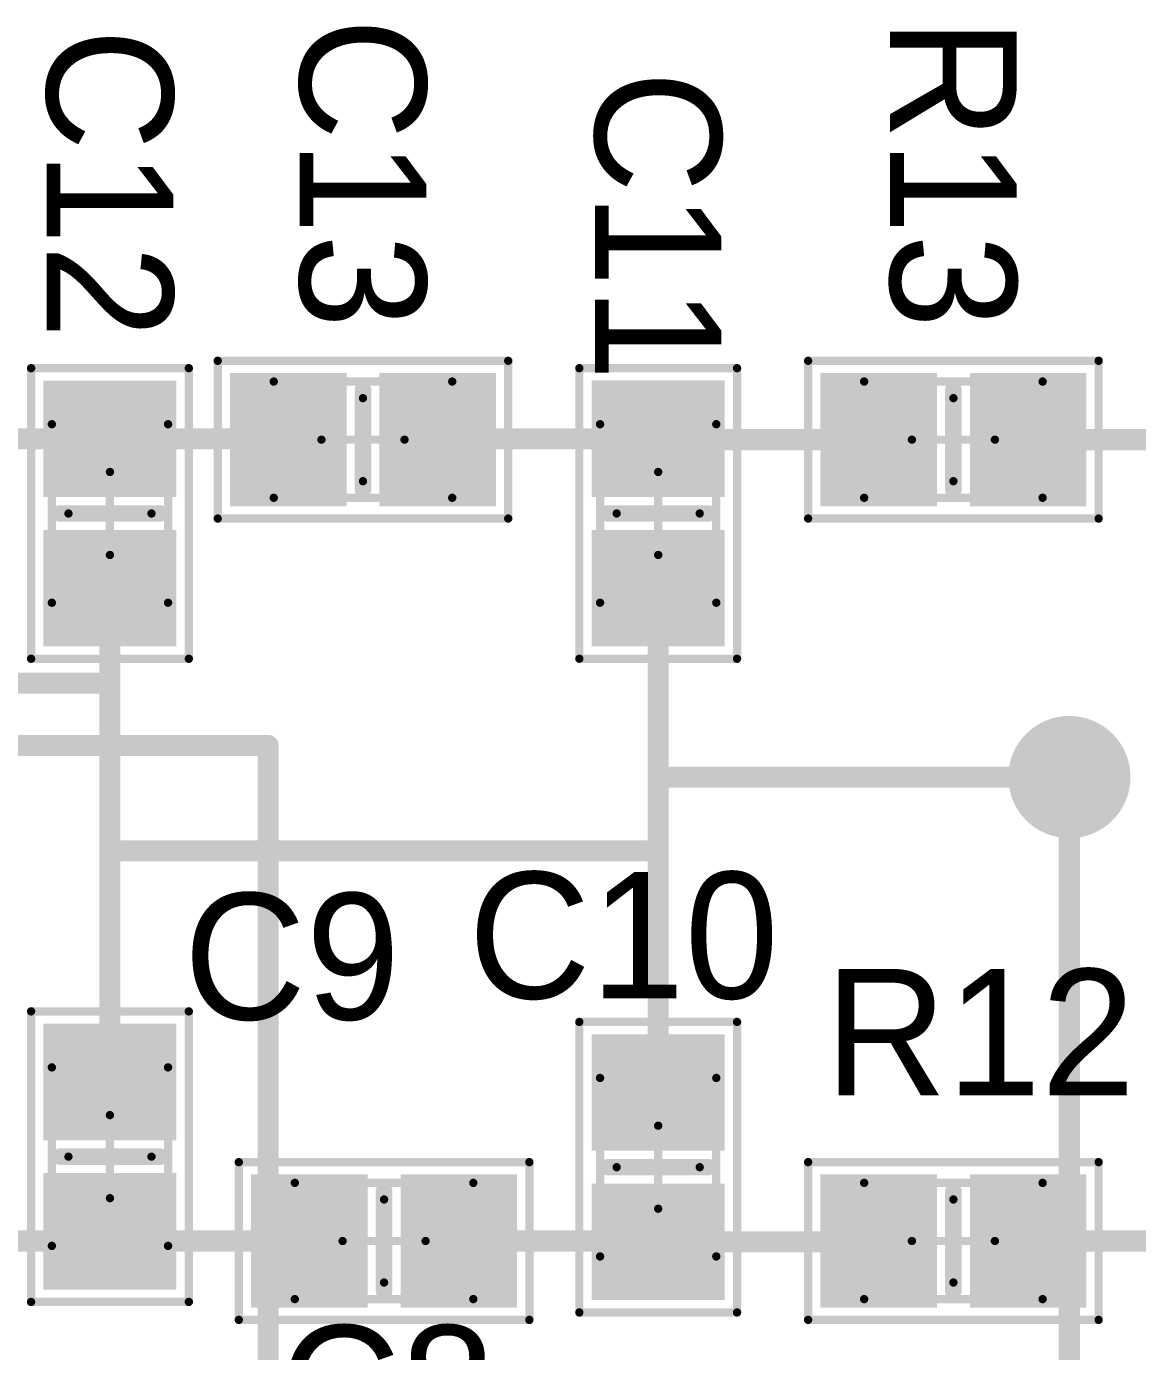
# Model space of a CAD drawing. Header units: millimetres. Extents: x 0.98 to 3.28, y 0.99 to 3.18.
# Drawn here: x 2.28 to 2.807, y 2.032 to 2.66 of the extents above; entities that cross this region are included whole.
import ezdxf

# ---------------------------------------------------------------- set-up
doc = ezdxf.new("R2010")
doc.units = ezdxf.units.MM
doc.header["$MEASUREMENT"] = 0
for name, color, linetype in [('BottomLayer', 5, 'Continuous'), ('BottomSolder', 6, 'Continuous'), ('Mechanical13', 56, 'Continuous'), ('Mechanical15', 56, 'Continuous'), ('MultiLayer', 9, 'Continuous'), ('TopLayer', 1, 'Continuous'), ('TopOverlay', 2, 'Continuous'), ('TopPaste', 8, 'Continuous'), ('TopSolder', 216, 'Continuous'), ('ViaHoleLayer', 16, 'Continuous')]:
    doc.layers.add(name, color=color, linetype=linetype)

# ---------------------------------------------------------------- blocks, each defined once
blk = doc.blocks.new('6_0805_N_9')
at = {"layer": 'Mechanical13', "const_width": 0.00394}
for points in [[(-0.04232, 0.02756), (-0.04232, -0.02756)], [(0.04232, 0.02756), (-0.04232, 0.02756)], [(0.04232, 0.02756), (0.04232, -0.02756)], [(0.04232, -0.02756), (-0.04232, -0.02756)]]:
    blk.add_lwpolyline(points, dxfattribs=at)
at = {"layer": 'Mechanical13', "const_width": 0.00197}
for points in [[(-0.04331, 0.02756, 1), (-0.04134, 0.02756, 1)], [(-0.04331, 0.02756, 1), (-0.04134, 0.02756, 1)], [(0.04134, 0.02756, 1), (0.04331, 0.02756, 1)], [(0.04134, 0.02756, 1), (0.04331, 0.02756, 1)], [(-0.04331, -0.02756, 1), (-0.04134, -0.02756, 1)], [(-0.04331, -0.02756, 1), (-0.04134, -0.02756, 1)], [(0.04134, -0.02756, 1), (0.04331, -0.02756, 1)], [(0.04134, -0.02756, 1), (0.04331, -0.02756, 1)]]:
    blk.add_lwpolyline(points, format="xyb", close=True, dxfattribs=at)
at = {"layer": 'Mechanical15', "const_width": 0.00394}
for points in [[(-0.0689, 0.0374), (-0.0689, -0.0374)], [(0.0689, 0.0374), (-0.0689, 0.0374)], [(0.0689, 0.0374), (0.0689, -0.0374)], [(0, 0.01969), (0, -0.01969)], [(0.01969, 0), (-0.01969, 0)], [(0.0689, -0.0374), (-0.0689, -0.0374)]]:
    blk.add_lwpolyline(points, dxfattribs=at)
at = {"layer": 'Mechanical15', "const_width": 0.00197}
for points in [[(-0.06988, 0.0374, 1), (-0.06791, 0.0374, 1)], [(-0.06988, 0.0374, 1), (-0.06791, 0.0374, 1)], [(0.06791, 0.0374, 1), (0.06988, 0.0374, 1)], [(0.06791, 0.0374, 1), (0.06988, 0.0374, 1)], [(-0.00098, 0.01969, 1), (0.00098, 0.01969, 1)], [(-0.02067, 0, 1), (-0.0187, 0, 1)], [(0.0187, 0, 1), (0.02067, 0, 1)], [(-0.00098, -0.01969, 1), (0.00098, -0.01969, 1)], [(-0.06988, -0.0374, 1), (-0.06791, -0.0374, 1)], [(-0.06988, -0.0374, 1), (-0.06791, -0.0374, 1)], [(0.06791, -0.0374, 1), (0.06988, -0.0374, 1)], [(0.06791, -0.0374, 1), (0.06988, -0.0374, 1)]]:
    blk.add_lwpolyline(points, format="xyb", close=True, dxfattribs=at)
at = {"layer": 'TopLayer'}
for points in [[(-0.01181, -0.02756), (-0.01181, 0.02756), (-0.05906, -0.02756), (-0.05906, 0.02756)], [(0.05906, -0.02756), (0.05906, 0.02756), (0.01181, -0.02756), (0.01181, 0.02756)]]:
    blk.add_solid(points, dxfattribs=at)
at = {"layer": 'TopOverlay', "const_width": 0.00787}
blk.add_lwpolyline([(0, 0.02362), (0, -0.02362)], dxfattribs=at)
at = {"layer": 'TopOverlay', "const_width": 0.00394}
for points in [[(-0.00197, 0.02362, 1), (0.00197, 0.02362, 1)], [(-0.00197, -0.02362, 1), (0.00197, -0.02362, 1)]]:
    blk.add_lwpolyline(points, format="xyb", close=True, dxfattribs=at)
at = {"layer": 'TopPaste'}
for points in [[(-0.01181, -0.02756), (-0.01181, 0.02756), (-0.05906, -0.02756), (-0.05906, 0.02756)], [(0.05906, -0.02756), (0.05906, 0.02756), (0.01181, -0.02756), (0.01181, 0.02756)]]:
    blk.add_solid(points, dxfattribs=at)
at = {"layer": 'TopSolder'}
for points in [[(-0.00781, -0.03156), (-0.00781, 0.03156), (-0.06305, -0.03156), (-0.06305, 0.03156)], [(0.06306, -0.03156), (0.06306, 0.03156), (0.00781, -0.03156), (0.00781, 0.03156)]]:
    blk.add_solid(points, dxfattribs=at)
blk = doc.blocks.new('6_0805_N_10')
at = {"layer": 'Mechanical13', "const_width": 0.00394}
for points in [[(-0.04232, -0.02756), (-0.04232, 0.02756)], [(0.04232, 0.02756), (-0.04232, 0.02756)], [(0.04232, -0.02756), (0.04232, 0.02756)], [(0.04232, -0.02756), (-0.04232, -0.02756)]]:
    blk.add_lwpolyline(points, dxfattribs=at)
at = {"layer": 'Mechanical13', "const_width": 0.00197}
for points in [[(-0.04331, 0.02756, 1), (-0.04134, 0.02756, 1)], [(-0.04331, 0.02756, 1), (-0.04134, 0.02756, 1)], [(0.04134, 0.02756, 1), (0.04331, 0.02756, 1)], [(0.04134, 0.02756, 1), (0.04331, 0.02756, 1)], [(-0.04331, -0.02756, 1), (-0.04134, -0.02756, 1)], [(-0.04331, -0.02756, 1), (-0.04134, -0.02756, 1)], [(0.04134, -0.02756, 1), (0.04331, -0.02756, 1)], [(0.04134, -0.02756, 1), (0.04331, -0.02756, 1)]]:
    blk.add_lwpolyline(points, format="xyb", close=True, dxfattribs=at)
at = {"layer": 'Mechanical15', "const_width": 0.00394}
for points in [[(-0.0689, -0.0374), (-0.0689, 0.0374)], [(0.0689, 0.0374), (-0.0689, 0.0374)], [(0.0689, -0.0374), (0.0689, 0.0374)], [(0, -0.01969), (0, 0.01969)], [(0.01969, 0), (-0.01969, 0)], [(0.0689, -0.0374), (-0.0689, -0.0374)]]:
    blk.add_lwpolyline(points, dxfattribs=at)
at = {"layer": 'Mechanical15', "const_width": 0.00197}
for points in [[(-0.06988, 0.0374, 1), (-0.06791, 0.0374, 1)], [(-0.06988, 0.0374, 1), (-0.06791, 0.0374, 1)], [(0.06791, 0.0374, 1), (0.06988, 0.0374, 1)], [(0.06791, 0.0374, 1), (0.06988, 0.0374, 1)], [(-0.00098, 0.01969, 1), (0.00098, 0.01969, 1)], [(-0.02067, 0, 1), (-0.0187, 0, 1)], [(0.0187, 0, 1), (0.02067, 0, 1)], [(-0.00098, -0.01969, 1), (0.00098, -0.01969, 1)], [(-0.06988, -0.0374, 1), (-0.06791, -0.0374, 1)], [(-0.06988, -0.0374, 1), (-0.06791, -0.0374, 1)], [(0.06791, -0.0374, 1), (0.06988, -0.0374, 1)], [(0.06791, -0.0374, 1), (0.06988, -0.0374, 1)]]:
    blk.add_lwpolyline(points, format="xyb", close=True, dxfattribs=at)
at = {"layer": 'TopLayer'}
for points in [[(-0.01181, -0.02756), (-0.01181, 0.02756), (-0.05906, -0.02756), (-0.05906, 0.02756)], [(0.05906, -0.02756), (0.05906, 0.02756), (0.01181, -0.02756), (0.01181, 0.02756)]]:
    blk.add_solid(points, dxfattribs=at)
at = {"layer": 'TopOverlay', "const_width": 0.00787}
blk.add_lwpolyline([(0, -0.02362), (0, 0.02362)], dxfattribs=at)
at = {"layer": 'TopOverlay', "const_width": 0.00394}
for points in [[(-0.00197, 0.02362, 1), (0.00197, 0.02362, 1)], [(-0.00197, -0.02362, 1), (0.00197, -0.02362, 1)]]:
    blk.add_lwpolyline(points, format="xyb", close=True, dxfattribs=at)
at = {"layer": 'TopPaste'}
for points in [[(-0.01181, -0.02756), (-0.01181, 0.02756), (-0.05906, -0.02756), (-0.05906, 0.02756)], [(0.05906, -0.02756), (0.05906, 0.02756), (0.01181, -0.02756), (0.01181, 0.02756)]]:
    blk.add_solid(points, dxfattribs=at)
at = {"layer": 'TopSolder'}
for points in [[(-0.00781, -0.03156), (-0.00781, 0.03156), (-0.06305, -0.03156), (-0.06305, 0.03156)], [(0.06306, -0.03156), (0.06306, 0.03156), (0.00781, -0.03156), (0.00781, 0.03156)]]:
    blk.add_solid(points, dxfattribs=at)
blk = doc.blocks.new('6_0805_N_11')
at = {"layer": 'Mechanical13', "const_width": 0.00394}
for points in [[(-0.04232, 0.02756), (-0.04232, -0.02756)], [(-0.04232, 0.02756), (0.04232, 0.02756)], [(0.04232, 0.02756), (0.04232, -0.02756)], [(-0.04232, -0.02756), (0.04232, -0.02756)]]:
    blk.add_lwpolyline(points, dxfattribs=at)
at = {"layer": 'Mechanical13', "const_width": 0.00197}
for points in [[(-0.04331, 0.02756, 1), (-0.04134, 0.02756, 1)], [(-0.04331, 0.02756, 1), (-0.04134, 0.02756, 1)], [(0.04134, 0.02756, 1), (0.04331, 0.02756, 1)], [(0.04134, 0.02756, 1), (0.04331, 0.02756, 1)], [(-0.04331, -0.02756, 1), (-0.04134, -0.02756, 1)], [(-0.04331, -0.02756, 1), (-0.04134, -0.02756, 1)], [(0.04134, -0.02756, 1), (0.04331, -0.02756, 1)], [(0.04134, -0.02756, 1), (0.04331, -0.02756, 1)]]:
    blk.add_lwpolyline(points, format="xyb", close=True, dxfattribs=at)
at = {"layer": 'Mechanical15', "const_width": 0.00394}
for points in [[(-0.0689, 0.0374), (-0.0689, -0.0374)], [(-0.0689, 0.0374), (0.0689, 0.0374)], [(0.0689, 0.0374), (0.0689, -0.0374)], [(0, 0.01969), (0, -0.01969)], [(-0.01969, 0), (0.01969, 0)], [(-0.0689, -0.0374), (0.0689, -0.0374)]]:
    blk.add_lwpolyline(points, dxfattribs=at)
at = {"layer": 'Mechanical15', "const_width": 0.00197}
for points in [[(-0.06988, 0.0374, 1), (-0.06791, 0.0374, 1)], [(-0.06988, 0.0374, 1), (-0.06791, 0.0374, 1)], [(0.06791, 0.0374, 1), (0.06988, 0.0374, 1)], [(0.06791, 0.0374, 1), (0.06988, 0.0374, 1)], [(-0.00098, 0.01969, 1), (0.00098, 0.01969, 1)], [(-0.02067, 0, 1), (-0.0187, 0, 1)], [(0.0187, 0, 1), (0.02067, 0, 1)], [(-0.00098, -0.01969, 1), (0.00098, -0.01969, 1)], [(-0.06988, -0.0374, 1), (-0.06791, -0.0374, 1)], [(-0.06988, -0.0374, 1), (-0.06791, -0.0374, 1)], [(0.06791, -0.0374, 1), (0.06988, -0.0374, 1)], [(0.06791, -0.0374, 1), (0.06988, -0.0374, 1)]]:
    blk.add_lwpolyline(points, format="xyb", close=True, dxfattribs=at)
at = {"layer": 'TopLayer'}
for points in [[(-0.01181, -0.02756), (-0.01181, 0.02756), (-0.05906, -0.02756), (-0.05906, 0.02756)], [(0.05906, -0.02756), (0.05906, 0.02756), (0.01181, -0.02756), (0.01181, 0.02756)]]:
    blk.add_solid(points, dxfattribs=at)
at = {"layer": 'TopOverlay', "const_width": 0.00787}
blk.add_lwpolyline([(0, 0.02362), (0, -0.02362)], dxfattribs=at)
at = {"layer": 'TopOverlay', "const_width": 0.00394}
for points in [[(-0.00197, 0.02362, 1), (0.00197, 0.02362, 1)], [(-0.00197, -0.02362, 1), (0.00197, -0.02362, 1)]]:
    blk.add_lwpolyline(points, format="xyb", close=True, dxfattribs=at)
at = {"layer": 'TopPaste'}
for points in [[(-0.01181, -0.02756), (-0.01181, 0.02756), (-0.05906, -0.02756), (-0.05906, 0.02756)], [(0.05906, -0.02756), (0.05906, 0.02756), (0.01181, -0.02756), (0.01181, 0.02756)]]:
    blk.add_solid(points, dxfattribs=at)
at = {"layer": 'TopSolder'}
for points in [[(-0.00781, -0.03156), (-0.00781, 0.03156), (-0.06305, -0.03156), (-0.06305, 0.03156)], [(0.06306, -0.03156), (0.06306, 0.03156), (0.00781, -0.03156), (0.00781, 0.03156)]]:
    blk.add_solid(points, dxfattribs=at)
blk = doc.blocks.new('6_0805_N_12')
at = {"layer": 'Mechanical13', "const_width": 0.00394}
for points in [[(-0.04232, 0.02756), (-0.04232, -0.02756)], [(-0.04232, 0.02756), (0.04232, 0.02756)], [(0.04232, 0.02756), (0.04232, -0.02756)], [(-0.04232, -0.02756), (0.04232, -0.02756)]]:
    blk.add_lwpolyline(points, dxfattribs=at)
at = {"layer": 'Mechanical13', "const_width": 0.00197}
for points in [[(-0.04331, 0.02756, 1), (-0.04134, 0.02756, 1)], [(-0.04331, 0.02756, 1), (-0.04134, 0.02756, 1)], [(0.04134, 0.02756, 1), (0.04331, 0.02756, 1)], [(0.04134, 0.02756, 1), (0.04331, 0.02756, 1)], [(-0.04331, -0.02756, 1), (-0.04134, -0.02756, 1)], [(-0.04331, -0.02756, 1), (-0.04134, -0.02756, 1)], [(0.04134, -0.02756, 1), (0.04331, -0.02756, 1)], [(0.04134, -0.02756, 1), (0.04331, -0.02756, 1)]]:
    blk.add_lwpolyline(points, format="xyb", close=True, dxfattribs=at)
at = {"layer": 'Mechanical15', "const_width": 0.00394}
for points in [[(-0.0689, 0.0374), (-0.0689, -0.0374)], [(-0.0689, 0.0374), (0.0689, 0.0374)], [(0.0689, 0.0374), (0.0689, -0.0374)], [(0, 0.01969), (0, -0.01969)], [(-0.01969, 0), (0.01969, 0)], [(-0.0689, -0.0374), (0.0689, -0.0374)]]:
    blk.add_lwpolyline(points, dxfattribs=at)
at = {"layer": 'Mechanical15', "const_width": 0.00197}
for points in [[(-0.06988, 0.0374, 1), (-0.06791, 0.0374, 1)], [(-0.06988, 0.0374, 1), (-0.06791, 0.0374, 1)], [(0.06791, 0.0374, 1), (0.06988, 0.0374, 1)], [(0.06791, 0.0374, 1), (0.06988, 0.0374, 1)], [(-0.00098, 0.01969, 1), (0.00098, 0.01969, 1)], [(-0.02067, 0, 1), (-0.0187, 0, 1)], [(0.0187, 0, 1), (0.02067, 0, 1)], [(-0.00098, -0.01969, 1), (0.00098, -0.01969, 1)], [(-0.06988, -0.0374, 1), (-0.06791, -0.0374, 1)], [(-0.06988, -0.0374, 1), (-0.06791, -0.0374, 1)], [(0.06791, -0.0374, 1), (0.06988, -0.0374, 1)], [(0.06791, -0.0374, 1), (0.06988, -0.0374, 1)]]:
    blk.add_lwpolyline(points, format="xyb", close=True, dxfattribs=at)
at = {"layer": 'TopLayer'}
for points in [[(-0.01181, -0.02756), (-0.01181, 0.02756), (-0.05906, -0.02756), (-0.05906, 0.02756)], [(0.05906, -0.02756), (0.05906, 0.02756), (0.01181, -0.02756), (0.01181, 0.02756)]]:
    blk.add_solid(points, dxfattribs=at)
at = {"layer": 'TopOverlay', "const_width": 0.00787}
blk.add_lwpolyline([(0, 0.02362), (0, -0.02362)], dxfattribs=at)
at = {"layer": 'TopOverlay', "const_width": 0.00394}
for points in [[(-0.00197, 0.02362, 1), (0.00197, 0.02362, 1)], [(-0.00197, -0.02362, 1), (0.00197, -0.02362, 1)]]:
    blk.add_lwpolyline(points, format="xyb", close=True, dxfattribs=at)
at = {"layer": 'TopPaste'}
for points in [[(-0.01181, -0.02756), (-0.01181, 0.02756), (-0.05906, -0.02756), (-0.05906, 0.02756)], [(0.05906, -0.02756), (0.05906, 0.02756), (0.01181, -0.02756), (0.01181, 0.02756)]]:
    blk.add_solid(points, dxfattribs=at)
at = {"layer": 'TopSolder'}
for points in [[(-0.00781, -0.03156), (-0.00781, 0.03156), (-0.06305, -0.03156), (-0.06305, 0.03156)], [(0.06306, -0.03156), (0.06306, 0.03156), (0.00781, -0.03156), (0.00781, 0.03156)]]:
    blk.add_solid(points, dxfattribs=at)
blk = doc.blocks.new('6_0805_N_13')
at = {"layer": 'Mechanical13', "const_width": 0.00394}
for points in [[(-0.04232, -0.02756), (-0.04232, 0.02756)], [(0.04232, 0.02756), (-0.04232, 0.02756)], [(0.04232, -0.02756), (0.04232, 0.02756)], [(0.04232, -0.02756), (-0.04232, -0.02756)]]:
    blk.add_lwpolyline(points, dxfattribs=at)
at = {"layer": 'Mechanical13', "const_width": 0.00197}
for points in [[(-0.04331, 0.02756, 1), (-0.04134, 0.02756, 1)], [(-0.04331, 0.02756, 1), (-0.04134, 0.02756, 1)], [(0.04134, 0.02756, 1), (0.04331, 0.02756, 1)], [(0.04134, 0.02756, 1), (0.04331, 0.02756, 1)], [(-0.04331, -0.02756, 1), (-0.04134, -0.02756, 1)], [(-0.04331, -0.02756, 1), (-0.04134, -0.02756, 1)], [(0.04134, -0.02756, 1), (0.04331, -0.02756, 1)], [(0.04134, -0.02756, 1), (0.04331, -0.02756, 1)]]:
    blk.add_lwpolyline(points, format="xyb", close=True, dxfattribs=at)
at = {"layer": 'Mechanical15', "const_width": 0.00394}
for points in [[(-0.0689, -0.0374), (-0.0689, 0.0374)], [(0.0689, 0.0374), (-0.0689, 0.0374)], [(0.0689, -0.0374), (0.0689, 0.0374)], [(0, -0.01969), (0, 0.01969)], [(0.01969, 0), (-0.01969, 0)], [(0.0689, -0.0374), (-0.0689, -0.0374)]]:
    blk.add_lwpolyline(points, dxfattribs=at)
at = {"layer": 'Mechanical15', "const_width": 0.00197}
for points in [[(-0.06988, 0.0374, 1), (-0.06791, 0.0374, 1)], [(-0.06988, 0.0374, 1), (-0.06791, 0.0374, 1)], [(0.06791, 0.0374, 1), (0.06988, 0.0374, 1)], [(0.06791, 0.0374, 1), (0.06988, 0.0374, 1)], [(-0.00098, 0.01969, 1), (0.00098, 0.01969, 1)], [(-0.02067, 0, 1), (-0.0187, 0, 1)], [(0.0187, 0, 1), (0.02067, 0, 1)], [(-0.00098, -0.01969, 1), (0.00098, -0.01969, 1)], [(-0.06988, -0.0374, 1), (-0.06791, -0.0374, 1)], [(-0.06988, -0.0374, 1), (-0.06791, -0.0374, 1)], [(0.06791, -0.0374, 1), (0.06988, -0.0374, 1)], [(0.06791, -0.0374, 1), (0.06988, -0.0374, 1)]]:
    blk.add_lwpolyline(points, format="xyb", close=True, dxfattribs=at)
at = {"layer": 'TopLayer'}
for points in [[(-0.01181, -0.02756), (-0.01181, 0.02756), (-0.05906, -0.02756), (-0.05906, 0.02756)], [(0.05906, -0.02756), (0.05906, 0.02756), (0.01181, -0.02756), (0.01181, 0.02756)]]:
    blk.add_solid(points, dxfattribs=at)
at = {"layer": 'TopOverlay', "const_width": 0.00787}
blk.add_lwpolyline([(0, -0.02362), (0, 0.02362)], dxfattribs=at)
at = {"layer": 'TopOverlay', "const_width": 0.00394}
for points in [[(-0.00197, 0.02362, 1), (0.00197, 0.02362, 1)], [(-0.00197, -0.02362, 1), (0.00197, -0.02362, 1)]]:
    blk.add_lwpolyline(points, format="xyb", close=True, dxfattribs=at)
at = {"layer": 'TopPaste'}
for points in [[(-0.01181, -0.02756), (-0.01181, 0.02756), (-0.05906, -0.02756), (-0.05906, 0.02756)], [(0.05906, -0.02756), (0.05906, 0.02756), (0.01181, -0.02756), (0.01181, 0.02756)]]:
    blk.add_solid(points, dxfattribs=at)
at = {"layer": 'TopSolder'}
for points in [[(-0.00781, -0.03156), (-0.00781, 0.03156), (-0.06305, -0.03156), (-0.06305, 0.03156)], [(0.06306, -0.03156), (0.06306, 0.03156), (0.00781, -0.03156), (0.00781, 0.03156)]]:
    blk.add_solid(points, dxfattribs=at)
blk = doc.blocks.new('6_0805_N_14')
at = {"layer": 'Mechanical13', "const_width": 0.00394}
for points in [[(-0.04232, 0.02756), (-0.04232, -0.02756)], [(0.04232, 0.02756), (-0.04232, 0.02756)], [(0.04232, 0.02756), (0.04232, -0.02756)], [(0.04232, -0.02756), (-0.04232, -0.02756)]]:
    blk.add_lwpolyline(points, dxfattribs=at)
at = {"layer": 'Mechanical13', "const_width": 0.00197}
for points in [[(-0.04331, 0.02756, 1), (-0.04134, 0.02756, 1)], [(-0.04331, 0.02756, 1), (-0.04134, 0.02756, 1)], [(0.04134, 0.02756, 1), (0.04331, 0.02756, 1)], [(0.04134, 0.02756, 1), (0.04331, 0.02756, 1)], [(-0.04331, -0.02756, 1), (-0.04134, -0.02756, 1)], [(-0.04331, -0.02756, 1), (-0.04134, -0.02756, 1)], [(0.04134, -0.02756, 1), (0.04331, -0.02756, 1)], [(0.04134, -0.02756, 1), (0.04331, -0.02756, 1)]]:
    blk.add_lwpolyline(points, format="xyb", close=True, dxfattribs=at)
at = {"layer": 'Mechanical15', "const_width": 0.00394}
for points in [[(-0.0689, 0.0374), (-0.0689, -0.0374)], [(0.0689, 0.0374), (-0.0689, 0.0374)], [(0.0689, 0.0374), (0.0689, -0.0374)], [(0, 0.01969), (0, -0.01969)], [(0.01969, 0), (-0.01969, 0)], [(0.0689, -0.0374), (-0.0689, -0.0374)]]:
    blk.add_lwpolyline(points, dxfattribs=at)
at = {"layer": 'Mechanical15', "const_width": 0.00197}
for points in [[(-0.06988, 0.0374, 1), (-0.06791, 0.0374, 1)], [(-0.06988, 0.0374, 1), (-0.06791, 0.0374, 1)], [(0.06791, 0.0374, 1), (0.06988, 0.0374, 1)], [(0.06791, 0.0374, 1), (0.06988, 0.0374, 1)], [(-0.00098, 0.01969, 1), (0.00098, 0.01969, 1)], [(-0.02067, 0, 1), (-0.0187, 0, 1)], [(0.0187, 0, 1), (0.02067, 0, 1)], [(-0.00098, -0.01969, 1), (0.00098, -0.01969, 1)], [(-0.06988, -0.0374, 1), (-0.06791, -0.0374, 1)], [(-0.06988, -0.0374, 1), (-0.06791, -0.0374, 1)], [(0.06791, -0.0374, 1), (0.06988, -0.0374, 1)], [(0.06791, -0.0374, 1), (0.06988, -0.0374, 1)]]:
    blk.add_lwpolyline(points, format="xyb", close=True, dxfattribs=at)
at = {"layer": 'TopLayer'}
for points in [[(-0.01181, -0.02756), (-0.01181, 0.02756), (-0.05906, -0.02756), (-0.05906, 0.02756)], [(0.05906, -0.02756), (0.05906, 0.02756), (0.01181, -0.02756), (0.01181, 0.02756)]]:
    blk.add_solid(points, dxfattribs=at)
at = {"layer": 'TopOverlay', "const_width": 0.00787}
blk.add_lwpolyline([(0, 0.02362), (0, -0.02362)], dxfattribs=at)
at = {"layer": 'TopOverlay', "const_width": 0.00394}
for points in [[(-0.00197, 0.02362, 1), (0.00197, 0.02362, 1)], [(-0.00197, -0.02362, 1), (0.00197, -0.02362, 1)]]:
    blk.add_lwpolyline(points, format="xyb", close=True, dxfattribs=at)
at = {"layer": 'TopPaste'}
for points in [[(-0.01181, -0.02756), (-0.01181, 0.02756), (-0.05906, -0.02756), (-0.05906, 0.02756)], [(0.05906, -0.02756), (0.05906, 0.02756), (0.01181, -0.02756), (0.01181, 0.02756)]]:
    blk.add_solid(points, dxfattribs=at)
at = {"layer": 'TopSolder'}
for points in [[(-0.00781, -0.03156), (-0.00781, 0.03156), (-0.06305, -0.03156), (-0.06305, 0.03156)], [(0.06306, -0.03156), (0.06306, 0.03156), (0.00781, -0.03156), (0.00781, 0.03156)]]:
    blk.add_solid(points, dxfattribs=at)
blk = doc.blocks.new('6_0805_N_41')
at = {"layer": 'Mechanical13', "const_width": 0.00394}
for points in [[(-0.04232, -0.02756), (-0.04232, 0.02756)], [(-0.04232, 0.02756), (0.04232, 0.02756)], [(0.04232, -0.02756), (0.04232, 0.02756)], [(-0.04232, -0.02756), (0.04232, -0.02756)]]:
    blk.add_lwpolyline(points, dxfattribs=at)
at = {"layer": 'Mechanical13', "const_width": 0.00197}
for points in [[(-0.04331, 0.02756, 1), (-0.04134, 0.02756, 1)], [(-0.04331, 0.02756, 1), (-0.04134, 0.02756, 1)], [(0.04134, 0.02756, 1), (0.04331, 0.02756, 1)], [(0.04134, 0.02756, 1), (0.04331, 0.02756, 1)], [(-0.04331, -0.02756, 1), (-0.04134, -0.02756, 1)], [(-0.04331, -0.02756, 1), (-0.04134, -0.02756, 1)], [(0.04134, -0.02756, 1), (0.04331, -0.02756, 1)], [(0.04134, -0.02756, 1), (0.04331, -0.02756, 1)]]:
    blk.add_lwpolyline(points, format="xyb", close=True, dxfattribs=at)
at = {"layer": 'Mechanical15', "const_width": 0.00394}
for points in [[(-0.0689, -0.0374), (-0.0689, 0.0374)], [(-0.0689, 0.0374), (0.0689, 0.0374)], [(0.0689, -0.0374), (0.0689, 0.0374)], [(0, -0.01969), (0, 0.01969)], [(-0.01969, 0), (0.01969, 0)], [(-0.0689, -0.0374), (0.0689, -0.0374)]]:
    blk.add_lwpolyline(points, dxfattribs=at)
at = {"layer": 'Mechanical15', "const_width": 0.00197}
for points in [[(-0.06988, 0.0374, 1), (-0.06791, 0.0374, 1)], [(-0.06988, 0.0374, 1), (-0.06791, 0.0374, 1)], [(0.06791, 0.0374, 1), (0.06988, 0.0374, 1)], [(0.06791, 0.0374, 1), (0.06988, 0.0374, 1)], [(-0.00098, 0.01969, 1), (0.00098, 0.01969, 1)], [(-0.02067, 0, 1), (-0.0187, 0, 1)], [(0.0187, 0, 1), (0.02067, 0, 1)], [(-0.00098, -0.01969, 1), (0.00098, -0.01969, 1)], [(-0.06988, -0.0374, 1), (-0.06791, -0.0374, 1)], [(-0.06988, -0.0374, 1), (-0.06791, -0.0374, 1)], [(0.06791, -0.0374, 1), (0.06988, -0.0374, 1)], [(0.06791, -0.0374, 1), (0.06988, -0.0374, 1)]]:
    blk.add_lwpolyline(points, format="xyb", close=True, dxfattribs=at)
at = {"layer": 'TopLayer'}
for points in [[(-0.01181, -0.02756), (-0.01181, 0.02756), (-0.05906, -0.02756), (-0.05906, 0.02756)], [(0.05906, -0.02756), (0.05906, 0.02756), (0.01181, -0.02756), (0.01181, 0.02756)]]:
    blk.add_solid(points, dxfattribs=at)
at = {"layer": 'TopOverlay', "const_width": 0.00787}
blk.add_lwpolyline([(0, -0.02362), (0, 0.02362)], dxfattribs=at)
at = {"layer": 'TopOverlay', "const_width": 0.00394}
for points in [[(-0.00197, 0.02362, 1), (0.00197, 0.02362, 1)], [(-0.00197, -0.02362, 1), (0.00197, -0.02362, 1)]]:
    blk.add_lwpolyline(points, format="xyb", close=True, dxfattribs=at)
at = {"layer": 'TopPaste'}
for points in [[(-0.01181, -0.02756), (-0.01181, 0.02756), (-0.05906, -0.02756), (-0.05906, 0.02756)], [(0.05906, -0.02756), (0.05906, 0.02756), (0.01181, -0.02756), (0.01181, 0.02756)]]:
    blk.add_solid(points, dxfattribs=at)
at = {"layer": 'TopSolder'}
for points in [[(-0.00781, -0.03156), (-0.00781, 0.03156), (-0.06305, -0.03156), (-0.06305, 0.03156)], [(0.06306, -0.03156), (0.06306, 0.03156), (0.00781, -0.03156), (0.00781, 0.03156)]]:
    blk.add_solid(points, dxfattribs=at)
blk = doc.blocks.new('6_0805_N_42')
at = {"layer": 'Mechanical13', "const_width": 0.00394}
for points in [[(-0.04232, -0.02756), (-0.04232, 0.02756)], [(-0.04232, 0.02756), (0.04232, 0.02756)], [(0.04232, -0.02756), (0.04232, 0.02756)], [(-0.04232, -0.02756), (0.04232, -0.02756)]]:
    blk.add_lwpolyline(points, dxfattribs=at)
at = {"layer": 'Mechanical13', "const_width": 0.00197}
for points in [[(-0.04331, 0.02756, 1), (-0.04134, 0.02756, 1)], [(-0.04331, 0.02756, 1), (-0.04134, 0.02756, 1)], [(0.04134, 0.02756, 1), (0.04331, 0.02756, 1)], [(0.04134, 0.02756, 1), (0.04331, 0.02756, 1)], [(-0.04331, -0.02756, 1), (-0.04134, -0.02756, 1)], [(-0.04331, -0.02756, 1), (-0.04134, -0.02756, 1)], [(0.04134, -0.02756, 1), (0.04331, -0.02756, 1)], [(0.04134, -0.02756, 1), (0.04331, -0.02756, 1)]]:
    blk.add_lwpolyline(points, format="xyb", close=True, dxfattribs=at)
at = {"layer": 'Mechanical15', "const_width": 0.00394}
for points in [[(-0.0689, -0.0374), (-0.0689, 0.0374)], [(-0.0689, 0.0374), (0.0689, 0.0374)], [(0.0689, -0.0374), (0.0689, 0.0374)], [(0, -0.01969), (0, 0.01969)], [(-0.01969, 0), (0.01969, 0)], [(-0.0689, -0.0374), (0.0689, -0.0374)]]:
    blk.add_lwpolyline(points, dxfattribs=at)
at = {"layer": 'Mechanical15', "const_width": 0.00197}
for points in [[(-0.06988, 0.0374, 1), (-0.06791, 0.0374, 1)], [(-0.06988, 0.0374, 1), (-0.06791, 0.0374, 1)], [(0.06791, 0.0374, 1), (0.06988, 0.0374, 1)], [(0.06791, 0.0374, 1), (0.06988, 0.0374, 1)], [(-0.00098, 0.01969, 1), (0.00098, 0.01969, 1)], [(-0.02067, 0, 1), (-0.0187, 0, 1)], [(0.0187, 0, 1), (0.02067, 0, 1)], [(-0.00098, -0.01969, 1), (0.00098, -0.01969, 1)], [(-0.06988, -0.0374, 1), (-0.06791, -0.0374, 1)], [(-0.06988, -0.0374, 1), (-0.06791, -0.0374, 1)], [(0.06791, -0.0374, 1), (0.06988, -0.0374, 1)], [(0.06791, -0.0374, 1), (0.06988, -0.0374, 1)]]:
    blk.add_lwpolyline(points, format="xyb", close=True, dxfattribs=at)
at = {"layer": 'TopLayer'}
for points in [[(-0.01181, -0.02756), (-0.01181, 0.02756), (-0.05906, -0.02756), (-0.05906, 0.02756)], [(0.05906, -0.02756), (0.05906, 0.02756), (0.01181, -0.02756), (0.01181, 0.02756)]]:
    blk.add_solid(points, dxfattribs=at)
at = {"layer": 'TopOverlay', "const_width": 0.00787}
blk.add_lwpolyline([(0, -0.02362), (0, 0.02362)], dxfattribs=at)
at = {"layer": 'TopOverlay', "const_width": 0.00394}
for points in [[(-0.00197, 0.02362, 1), (0.00197, 0.02362, 1)], [(-0.00197, -0.02362, 1), (0.00197, -0.02362, 1)]]:
    blk.add_lwpolyline(points, format="xyb", close=True, dxfattribs=at)
at = {"layer": 'TopPaste'}
for points in [[(-0.01181, -0.02756), (-0.01181, 0.02756), (-0.05906, -0.02756), (-0.05906, 0.02756)], [(0.05906, -0.02756), (0.05906, 0.02756), (0.01181, -0.02756), (0.01181, 0.02756)]]:
    blk.add_solid(points, dxfattribs=at)
at = {"layer": 'TopSolder'}
for points in [[(-0.00781, -0.03156), (-0.00781, 0.03156), (-0.06305, -0.03156), (-0.06305, 0.03156)], [(0.06306, -0.03156), (0.06306, 0.03156), (0.00781, -0.03156), (0.00781, 0.03156)]]:
    blk.add_solid(points, dxfattribs=at)

msp = doc.modelspace()

# ---------------------------------------------------------------- linework, layer by layer
at = {"layer": 'BottomLayer'}
for points, const_width in [([(2.7625, 2.30413, 1), (2.7875, 2.30413, 1)], 0.025), ([(2.3925, 2.31913, 1), (2.3975, 2.31913, 1)], 0.005), ([(2.3925, 2.31913, 1), (2.3975, 2.31913, 1)], 0.005), ([(2.7725, 2.30413, 1), (2.7775, 2.30413, 1)], 0.005)]:
    msp.add_lwpolyline(points, format="xyb", close=True, dxfattribs=dict(at, const_width=const_width))
at = {"layer": 'BottomLayer', "const_width": 0.01}
for points in [[(1.385, 2.31913), (2.395, 2.31913)], [(2.395, 1.32413), (2.395, 2.31913)], [(2.775, 1.96913), (2.775, 2.30413)]]:
    msp.add_lwpolyline(points, dxfattribs=at)
at = {"layer": 'BottomSolder', "const_width": 0.029}
msp.add_lwpolyline([(2.7605, 2.30413, 1), (2.7895, 2.30413, 1)], format="xyb", close=True, dxfattribs=at)
at = {"layer": 'MultiLayer', "const_width": 0.025}
msp.add_lwpolyline([(2.7625, 2.30413, 1), (2.7875, 2.30413, 1)], format="xyb", close=True, dxfattribs=at)
at = {"layer": 'TopLayer', "const_width": 0.01}
for points in [[(2.23, 2.46457), (2.32, 2.46457)], [(2.32, 2.46457), (2.40457, 2.46457)], [(2.40457, 2.46413), (2.40457, 2.46457)], [(2.47543, 2.46413), (2.47543, 2.46457)], [(2.47543, 2.46457), (2.58, 2.46457)], [(2.58, 2.46413), (2.58, 2.46457)], [(2.58, 2.46413), (2.68457, 2.46413)], [(2.75043, 2.46413), (3, 2.46413)], [(2.32, 2.26913), (2.32, 2.3937)], [(2.58, 2.30413), (2.58, 2.3937)], [(1.76433, 2.3487), (2.315, 2.3487)], [(2.58, 2.30413), (2.775, 2.30413)], [(2.58, 2.26913), (2.58, 2.30413)], [(2.775, 2.30413), (2.785, 2.30413)], [(2.32, 2.26913), (2.58, 2.26913)], [(2.32, 2.15957), (2.32, 2.26913)], [(2.58, 2.15457), (2.58, 2.26913)], [(2.32, 2.08413), (2.32, 2.0887)], [(2.235, 2.08413), (2.32, 2.08413)], [(2.32, 2.08413), (2.32, 2.08413)], [(2.32, 2.08413), (2.41457, 2.08413)], [(2.48543, 2.08413), (2.58, 2.08413)], [(2.58, 2.0837), (2.58, 2.08413)], [(2.58, 2.0837), (2.68457, 2.0837)], [(2.68457, 2.0837), (2.68457, 2.08413)], [(2.75543, 2.08413), (2.86, 2.08413)]]:
    msp.add_lwpolyline(points, dxfattribs=at)
at = {"layer": 'TopLayer'}
for points, const_width in [([(2.3175, 2.46457, 1), (2.3225, 2.46457, 1)], 0.005), ([(2.3175, 2.46457, 1), (2.3225, 2.46457, 1)], 0.005), ([(2.40207, 2.46457, 1), (2.40707, 2.46457, 1)], 0.005), ([(2.40207, 2.46457, 1), (2.40707, 2.46457, 1)], 0.005), ([(2.47293, 2.46457, 1), (2.47793, 2.46457, 1)], 0.005), ([(2.47293, 2.46457, 1), (2.47793, 2.46457, 1)], 0.005), ([(2.5775, 2.46457, 1), (2.5825, 2.46457, 1)], 0.005), ([(2.5775, 2.46457, 1), (2.5825, 2.46457, 1)], 0.005), ([(2.40207, 2.46413, 1), (2.40707, 2.46413, 1)], 0.005), ([(2.47293, 2.46413, 1), (2.47793, 2.46413, 1)], 0.005), ([(2.5775, 2.46413, 1), (2.5825, 2.46413, 1)], 0.005), ([(2.5775, 2.46413, 1), (2.5825, 2.46413, 1)], 0.005), ([(2.68207, 2.46413, 1), (2.68707, 2.46413, 1)], 0.005), ([(2.74793, 2.46413, 1), (2.75293, 2.46413, 1)], 0.005), ([(2.3175, 2.3937, 1), (2.3225, 2.3937, 1)], 0.005), ([(2.5775, 2.3937, 1), (2.5825, 2.3937, 1)], 0.005), ([(2.3125, 2.3487, 1), (2.3175, 2.3487, 1)], 0.005), ([(2.7625, 2.30413, 1), (2.7875, 2.30413, 1)], 0.025), ([(2.5775, 2.30413, 1), (2.5825, 2.30413, 1)], 0.005), ([(2.5775, 2.30413, 1), (2.5825, 2.30413, 1)], 0.005), ([(2.5775, 2.30413, 1), (2.5825, 2.30413, 1)], 0.005), ([(2.7725, 2.30413, 1), (2.7775, 2.30413, 1)], 0.005), ([(2.7725, 2.30413, 1), (2.7775, 2.30413, 1)], 0.005), ([(2.7825, 2.30413, 1), (2.7875, 2.30413, 1)], 0.005), ([(2.3175, 2.26913, 1), (2.3225, 2.26913, 1)], 0.005), ([(2.3175, 2.26913, 1), (2.3225, 2.26913, 1)], 0.005), ([(2.3175, 2.26913, 1), (2.3225, 2.26913, 1)], 0.005), ([(2.5775, 2.26913, 1), (2.5825, 2.26913, 1)], 0.005), ([(2.5775, 2.26913, 1), (2.5825, 2.26913, 1)], 0.005), ([(2.5775, 2.26913, 1), (2.5825, 2.26913, 1)], 0.005), ([(2.3175, 2.15957, 1), (2.3225, 2.15957, 1)], 0.005), ([(2.5775, 2.15457, 1), (2.5825, 2.15457, 1)], 0.005), ([(2.3175, 2.0887, 1), (2.3225, 2.0887, 1)], 0.005), ([(2.3175, 2.08413, 1), (2.3225, 2.08413, 1)], 0.005), ([(2.3175, 2.08413, 1), (2.3225, 2.08413, 1)], 0.005), ([(2.3175, 2.08413, 1), (2.3225, 2.08413, 1)], 0.005), ([(2.3175, 2.08413, 1), (2.3225, 2.08413, 1)], 0.005), ([(2.3175, 2.08413, 1), (2.3225, 2.08413, 1)], 0.005), ([(2.41207, 2.08413, 1), (2.41707, 2.08413, 1)], 0.005), ([(2.48293, 2.08413, 1), (2.48793, 2.08413, 1)], 0.005), ([(2.5775, 2.08413, 1), (2.5825, 2.08413, 1)], 0.005), ([(2.5775, 2.08413, 1), (2.5825, 2.08413, 1)], 0.005), ([(2.5775, 2.0837, 1), (2.5825, 2.0837, 1)], 0.005), ([(2.5775, 2.0837, 1), (2.5825, 2.0837, 1)], 0.005), ([(2.68207, 2.08413, 1), (2.68707, 2.08413, 1)], 0.005), ([(2.68207, 2.0837, 1), (2.68707, 2.0837, 1)], 0.005), ([(2.68207, 2.0837, 1), (2.68707, 2.0837, 1)], 0.005), ([(2.75293, 2.08413, 1), (2.75793, 2.08413, 1)], 0.005)]:
    msp.add_lwpolyline(points, format="xyb", close=True, dxfattribs=dict(at, const_width=const_width))
at = {"layer": 'TopSolder', "const_width": 0.029}
msp.add_lwpolyline([(2.7605, 2.30413, 1), (2.7895, 2.30413, 1)], format="xyb", close=True, dxfattribs=at)
at = {"layer": 'ViaHoleLayer', "const_width": 0.014}
msp.add_lwpolyline([(2.768, 2.30413, 1), (2.782, 2.30413, 1)], format="xyb", close=True, dxfattribs=at)

# ---------------------------------------------------------------- block references
for name, p, rotation in [('6_0805_N_14', (2.44, 2.46413), 180), ('6_0805_N_42', (2.72, 2.46413), 360), ('6_0805_N_13', (2.32, 2.42913), 270), ('6_0805_N_12', (2.58, 2.42913), 90), ('6_0805_N_10', (2.32, 2.12413), 270), ('6_0805_N_11', (2.58, 2.11913), 90), ('6_0805_N_9', (2.45, 2.08413), 180), ('6_0805_N_41', (2.72, 2.08413), 360)]:
    msp.add_blockref(name, p, dxfattribs=dict(rotation=rotation))

# ---------------------------------------------------------------- texts
at = {"layer": 'TopOverlay'}
for s, p in [('C13', (2.41, 2.66413)), ('C12', (2.29, 2.65913)), ('R13', (2.69, 2.66413)), ('C11', (2.55, 2.63913))]:
    msp.add_text(s, height=0.06, rotation=270, dxfattribs=at).set_placement(p)
for s, p in [('C10', (2.49, 2.19913)), ('C9', (2.355, 2.18913)), ('R12', (2.659, 2.15313)), ('C8', (2.4, 1.98413))]:
    msp.add_text(s, height=0.06, dxfattribs=at).set_placement(p)

doc.saveas('drawing.dxf')
